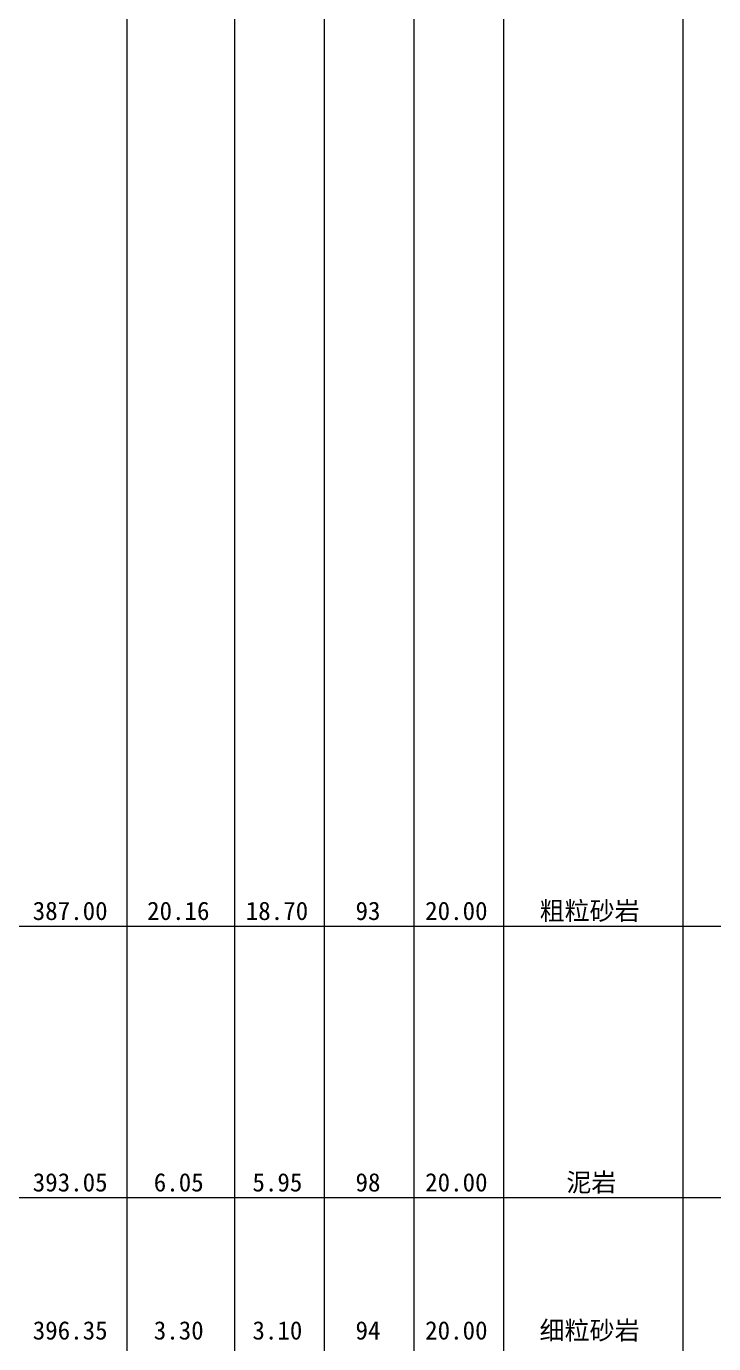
# Model space of a CAD drawing. Header units: inches. Extents: x -27 to 109, y -724 to 26.
# Drawn here: x 21.24 to 36.57, y -395.41 to -366.05 of the extents above; entities that cross this region are included whole.
import ezdxf

# ---------------------------------------------------------------- set-up
doc = ezdxf.new("R2010")
doc.units = ezdxf.units.IN
doc.header["$MEASUREMENT"] = 0
doc.layers.get('0').update_dxf_attribs({"lineweight": 0})
doc.styles.add('宋体', font='')
doc.styles.get('宋体').set_extended_font_data('宋体')

msp = doc.modelspace()

# ---------------------------------------------------------------- linework, layer by layer
at = {"linetype": 'Continuous', "lineweight": 15}
for p, q in [((23.482, 0.896), (23.482, -693.554)), ((25.882, 0.896), (25.882, -693.554)), ((27.882, 0.896), (27.882, -693.554)), ((29.882, 0.896), (29.882, -693.554)), ((31.882, 0.896), (31.882, -693.554)), ((35.882, 0.896), (35.882, -693.554)), ((21.082, -386.104), (23.482, -386.104)), ((23.482, -386.104), (25.882, -386.104)), ((25.882, -386.104), (27.882, -386.104)), ((27.882, -386.104), (29.882, -386.104)), ((29.882, -386.104), (31.882, -386.104)), ((31.882, -386.104), (35.882, -386.104)), ((35.882, -386.104), (65.882, -386.104)), ((21.082, -392.154), (23.482, -392.154)), ((23.482, -392.154), (25.882, -392.154)), ((25.882, -392.154), (27.882, -392.154)), ((27.882, -392.154), (29.882, -392.154)), ((29.882, -392.154), (31.882, -392.154)), ((31.882, -392.154), (35.882, -392.154)), ((35.882, -392.154), (65.882, -392.154))]:
    msp.add_line(p, q, dxfattribs=at)

# ---------------------------------------------------------------- texts
at = {"style": '宋体'}
for s, p in [('387.00', (21.384, -385.967)), ('20.16', (23.934, -385.967)), ('18.70', (26.134, -385.967)), ('93', (28.582, -385.967)), ('20.00', (30.134, -385.967)), ('粗粒砂岩', (32.685, -385.967)), ('393.05', (21.384, -392.017)), ('6.05', (24.083, -392.017)), ('5.95', (26.283, -392.017)), ('98', (28.582, -392.017)), ('20.00', (30.134, -392.017)), ('泥岩', (33.283, -392.017)), ('细粒砂岩', (32.685, -395.317)), ('396.35', (21.384, -395.317)), ('3.30', (24.083, -395.317)), ('3.10', (26.283, -395.317)), ('94', (28.582, -395.317)), ('20.00', (30.134, -395.317))]:
    msp.add_text(s, height=0.4092, dxfattribs=at).set_placement(p)

doc.saveas('drawing.dxf')
